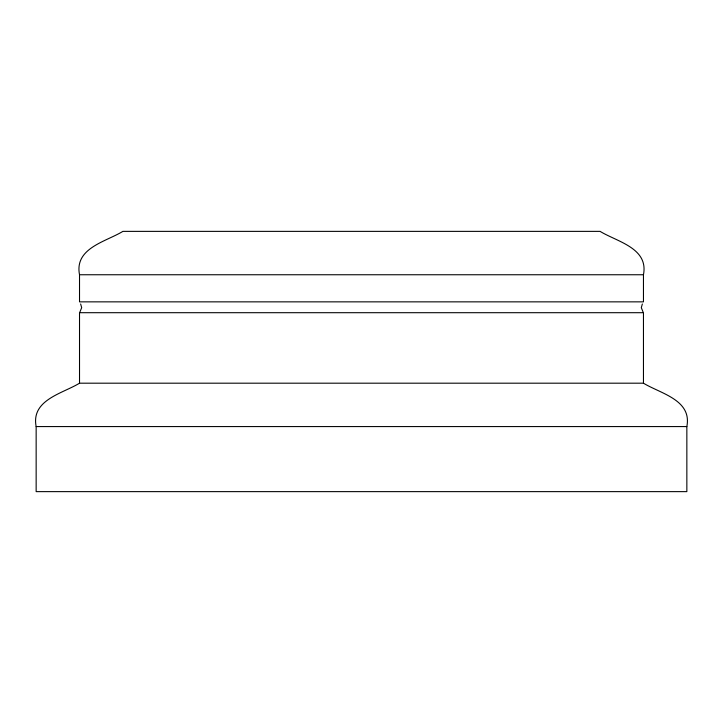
<?xml version="1.0" encoding="UTF-8"?>
<svg xmlns="http://www.w3.org/2000/svg" width="723" height="723" viewBox="0 0 723 723"><rect width="100%" height="100%" fill="white"/><g stroke="black" fill="none" stroke-linecap="round" stroke-linejoin="round"><path stroke-width="1.08" d="M36.15 426.57C30.89 399.873 62.44 393.619 79.521 383.19L643.461 383.19C660.551 393.619 692.11 399.864 686.85 426.57L686.85 491.631L36.15 491.631L36.15 426.57L686.85 426.57M79.521 274.749C74.261 248.052 105.811 241.798 122.901 231.369L600.081 231.369C617.162 241.798 648.73 248.043 643.461 274.749L643.461 301.853L79.521 301.853L79.521 274.749L643.461 274.749M642.349 303.967L641.301 307.691L643.045 311.929M79.937 311.929L81.69 307.691L80.642 303.967M643.461 383.19L643.461 312.697L79.521 312.697L79.521 383.19"/></g></svg>
